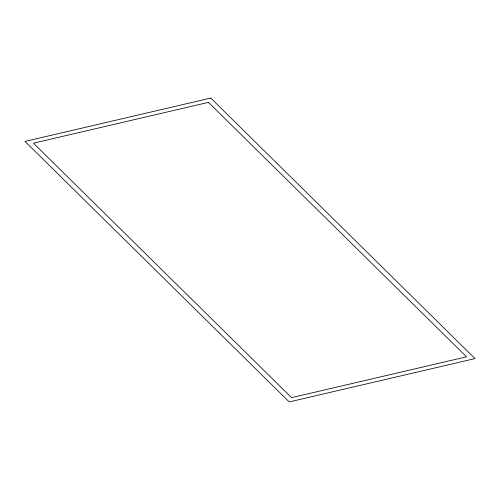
<?xml version="1.0" encoding="UTF-8"?>
<svg xmlns="http://www.w3.org/2000/svg" width="500" height="500" viewBox="0 0 500 500"><rect width="100%" height="100%" fill="white"/><g stroke="black" fill="none" stroke-linecap="round" stroke-linejoin="round"><path stroke-width="0.75" d="M210.769 98.075L25 141.412L289.231 401.925L475 358.587L210.769 98.075M208.444 102.356L33.45 143.175L291.556 397.644L466.55 356.825L208.444 102.356"/></g></svg>
